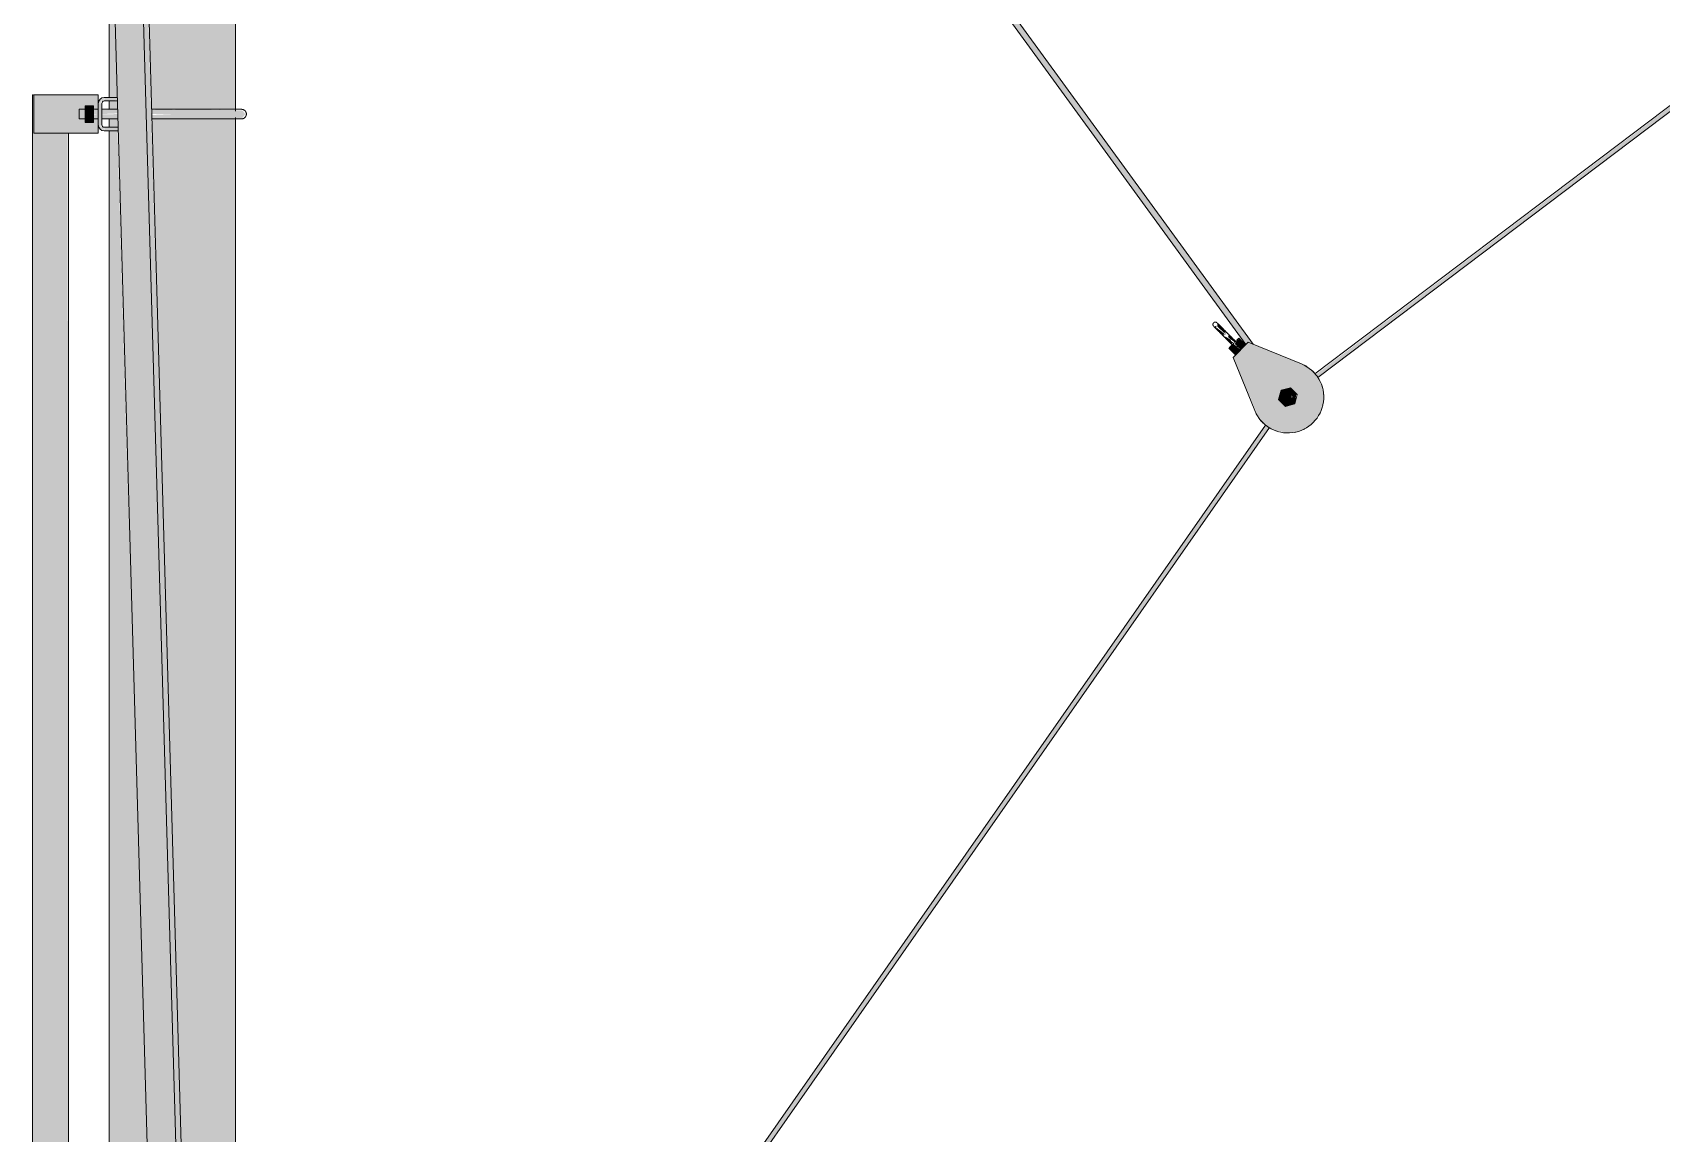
# Model space of a CAD drawing. Header units: inches. Extents: x -26493 to -10162, y -132 to 713.
# Drawn here: x -17242.1 to -17156.8, y 171.6 to 229.3 of the extents above; entities that cross this region are included whole.
import ezdxf

# ---------------------------------------------------------------- set-up
doc = ezdxf.new("R2010")
doc.units = ezdxf.units.IN
doc.header["$MEASUREMENT"] = 0
doc.layers.add('Q-SPCQ', color=91, linetype='Continuous', lineweight=9)

# ---------------------------------------------------------------- blocks, each defined once
blk = doc.blocks.new('Basketball_Backstop-Performance_Sports_Systems-3103-Ceiling_Hung - 27_-0_ to 27_-11 7_8_-706978-Section 1')
at = {"layer": 'Q-SPCQ'}
h = blk.add_hatch(color=256, dxfattribs=at)
h.paths.add_polyline_path([(-22196.337, 116), (-22193.678, 116), (-22193.697, 119.759), (-22196.99, 119.75), (-22196.99, 116), (-22196.547, 116)], flags=0)
h.paths.add_polyline_path([(-22196.148, 120.222), (-22195.314, 120.245), (-22193.678, 120.25), (-22193.678, 128.75), (-22196.99, 128.75), (-22196.982, 128.312), (-22195.87, 128.312), (-22195.87, 128.125), (-22196.99, 128.125), (-22196.987, 120.241), (-22196.169, 120.223)], flags=0)
h.paths.add_polyline_path([(-22196.337, 129.25), (-22193.678, 129.25), (-22193.678, 135.446), (-22196.99, 135.438), (-22196.981, 129.875), (-22195.87, 129.875), (-22195.87, 129.687), (-22196.99, 129.687), (-22196.981, 129.25), (-22196.504, 129.25)], flags=0)
h.paths.add_polyline_path([(-22196.148, 135.91), (-22195.238, 135.932), (-22193.678, 135.937), (-22193.678, 152.543), (-22194.463, 152.543), (-22194.773, 161.759), (-22196.548, 161.75), (-22196.99, 161.75), (-22196.977, 135.928), (-22196.169, 135.911)], flags=0)
h.paths.add_polyline_path([(-22196.148, 162.222), (-22195.111, 162.244), (-22194.741, 162.248), (-22196.547, 224.125), (-22196.99, 224.125), (-22196.959, 162.241), (-22196.169, 162.223)], flags=0)
h.paths.add_polyline_path([(-22193.678, 187.186), (-22193.678, 224.75), (-22194.751, 224.75), (-22193.727, 188.898)], flags=0)
h.paths.add_polyline_path([(-22196.513, 224.312), (-22196.547, 224.75), (-22196.99, 224.75), (-22196.99, 224.312), (-22196.547, 224.312)], flags=0)
h.paths.add_polyline_path([(-22194.244, 225.25), (-22193.678, 225.25), (-22193.678, 281.375), (-22195.812, 281.375), (-22195.812, 280.937), (-22196.242, 280.937), (-22196.299, 279.687), (-22196.32, 279.687), (-22194.765, 225.25), (-22194.535, 225.25)], flags=0)
h.paths.add_polyline_path([(-22196.99, 225.25), (-22196.54, 225.25), (-22196.552, 225.687), (-22196.99, 225.687)], flags=0)
h.paths.add_polyline_path([(-22196.877, 225.875), (-22196.558, 225.875), (-22196.99, 241.022), (-22196.99, 225.875), (-22196.915, 225.875)], flags=0)
h = blk.add_hatch(color=256, dxfattribs=at)
h.paths.add_polyline_path([(-22193.678, 116), (-22190.365, 116), (-22190.365, 119.125), (-22191.486, 119.125), (-22191.486, 119.312), (-22190.365, 119.312), (-22190.365, 119.75), (-22193.678, 119.75), (-22193.678, 118.566)], flags=0)
h.paths.add_polyline_path([(-22192.8, 120.25), (-22190.365, 120.25), (-22190.365, 120.687), (-22191.486, 120.687), (-22191.486, 120.875), (-22190.365, 120.911), (-22190.365, 128.759), (-22192.82, 128.768), (-22193.678, 128.75), (-22193.656, 120.25), (-22192.82, 120.25)], flags=0)
h.paths.add_polyline_path([(-22191.207, 129.222), (-22190.365, 129.241), (-22190.365, 134.812), (-22191.486, 134.812), (-22191.486, 135), (-22190.365, 135), (-22190.365, 135.437), (-22193.678, 135.437), (-22193.678, 129.241), (-22191.293, 129.228)], flags=0)
h.paths.add_polyline_path([(-22191.053, 135.937), (-22190.365, 135.937), (-22190.365, 136.375), (-22191.486, 136.375), (-22191.486, 136.562), (-22190.365, 136.562), (-22190.365, 161.125), (-22191.486, 161.125), (-22191.486, 161.312), (-22190.365, 161.312), (-22190.365, 161.75), (-22192.951, 161.75), (-22192.944, 160.765), (-22192.969, 152.543), (-22193.678, 152.543), (-22193.678, 135.937), (-22191.182, 135.937)], flags=0)
h.paths.add_polyline_path([(-22192.597, 162.25), (-22190.365, 162.25), (-22190.365, 162.687), (-22191.486, 162.687), (-22191.486, 162.875), (-22190.365, 162.875), (-22190.404, 224.758), (-22192.82, 224.768), (-22193.678, 224.75), (-22193.678, 187.186), (-22192.944, 162.25), (-22192.82, 162.25)], flags=0)
h.paths.add_polyline_path([(-22191.207, 225.222), (-22190.365, 225.241), (-22190.365, 281.375), (-22193.678, 281.375), (-22193.678, 225.241), (-22191.336, 225.231)], flags=0)
for points in [[(-22194.463, 152.543), (-22192.969, 152.543), (-22196.601, 279.687), (-22197.115, 279.687), (-22197.115, 280.918), (-22198.13, 280.918), (-22194.698, 160.765)], [(-22192.969, 152.543), (-22192.944, 152.633), (-22193.002, 161.935), (-22193.057, 165.454), (-22196.368, 279.687), (-22196.601, 279.687), (-22193.204, 160.765)], [(-22137.499, 212.937), (-22137.324, 213.033), (-22137.123, 212.951), (-22183.996, 277.312), (-22184.19, 277.126), (-22137.522, 212.968)], [(-22200.928, 224), (-22197.553, 224), (-22197.553, 224.75), (-22197.803, 224.75), (-22197.803, 224.562), (-22198.24, 224.562), (-22198.24, 224.75), (-22198.553, 224.783), (-22198.553, 225.25), (-22198.24, 225.25), (-22198.24, 225.437), (-22197.803, 225.437), (-22197.803, 225.25), (-22197.553, 225.25), (-22197.553, 226), (-22200.928, 226), (-22200.928, 224.75)], [(-22198.24, 225), (-22197.803, 225), (-22197.803, 225.437), (-22198.24, 225.437)], [(-22190.754, 225), (-22189.862, 225), (-22190.015, 225.2), (-22192.977, 225.242), (-22193.678, 225.217), (-22193.678, 225), (-22191.187, 225)], [(-22198.13, 224.562), (-22197.803, 224.562), (-22197.803, 225), (-22198.24, 225), (-22198.24, 224.562)], [(-22190.046, 224.75), (-22190.015, 224.798), (-22189.862, 225), (-22193.678, 225), (-22193.678, 224.759), (-22190.289, 224.759), (-22190.092, 224.752)], [(-22138.55, 213.476), (-22138.618, 213.58), (-22138.488, 213.539), (-22138.996, 214.017), (-22138.993, 213.926), (-22138.993, 213.873), (-22138.937, 213.817), (-22138.573, 213.489)], [(-22138.254, 212.974), (-22138.238, 212.99), (-22138.153, 213.034), (-22138.259, 213.097), (-22138.309, 213.189), (-22138.529, 213.327), (-22138.659, 213.368), (-22138.26, 212.982)], [(-22138.097, 212.977), (-22138.029, 213.056), (-22138.335, 213.369), (-22138.446, 213.409), (-22138.43, 213.358), (-22138.408, 213.288), (-22138.134, 213.09), (-22138.102, 213.056)], [(-22137.778, 212.658), (-22137.548, 212.941), (-22137.902, 213.241), (-22138.029, 213.056), (-22138.012, 213.029), (-22138.097, 212.977), (-22138.01, 212.89)], [(-22138.034, 212.402), (-22137.778, 212.658), (-22138.161, 212.982), (-22138.361, 212.729), (-22138.102, 212.47)], [(-22135.178, 209.967), (-22135.086, 210.058), (-22135.126, 210.36), (-22135.368, 210.425), (-22135.48, 210.36), (-22135.553, 210.183), (-22135.458, 209.997), (-22135.428, 209.967)]]:
    blk.add_hatch(color=256, dxfattribs=at).paths.add_polyline_path(points, flags=0)
h = blk.add_hatch(color=256, dxfattribs=at)
h.paths.add_polyline_path([(-22135.102, 210.178), (-22135.065, 210.256), (-22135.106, 210.206), (-22135.103, 210.183)], flags=0)
h.paths.add_polyline_path([(-22133.744, 211.205), (-22043.124, 279.766), (-22043.239, 279.914), (-22133.847, 211.361), (-22133.746, 211.208)], flags=0)
h = blk.add_hatch(color=256, dxfattribs=at)
h.paths.add_polyline_path([(-22200.973, 128), (-22200.928, 128), (-22200.928, 130), (-22200.053, 130), (-22200.06, 130.75), (-22200.99, 130.75), (-22200.99, 128)], flags=0)
h.paths.add_polyline_path([(-22200.053, 137.75), (-22200.053, 224), (-22200.928, 224), (-22200.958, 226), (-22200.99, 226), (-22200.949, 137.75), (-22200.077, 137.75)], flags=0)
h = blk.add_hatch(color=256, dxfattribs=at)
h.paths.add_polyline_path([(-22197.24, 224.125), (-22197.273, 224.317), (-22197.321, 224.136)], flags=0)
h.paths.add_polyline_path([(-22196.508, 224.125), (-22196.513, 224.312), (-22197.24, 224.312), (-22197.24, 224.125)], flags=0)
h.paths.add_polyline_path([(-22197.542, 224.357), (-22197.361, 224.405), (-22197.553, 224.437)], flags=0)
h.paths.add_polyline_path([(-22197.511, 224.281), (-22197.349, 224.375), (-22197.542, 224.357)], flags=0)
h.paths.add_polyline_path([(-22197.461, 224.217), (-22197.329, 224.349), (-22197.511, 224.281)], flags=0)
h.paths.add_polyline_path([(-22197.321, 224.136), (-22197.303, 224.329), (-22197.461, 224.217), (-22197.397, 224.167)], flags=0)
h.paths.add_polyline_path([(-22197.553, 225.562), (-22197.361, 225.595), (-22197.542, 225.643)], flags=0)
h.paths.add_polyline_path([(-22197.553, 224.437), (-22197.365, 224.437), (-22197.365, 225.562), (-22197.553, 225.562)], flags=0)
h.paths.add_polyline_path([(-22197.349, 225.625), (-22197.511, 225.719), (-22197.542, 225.643)], flags=0)
h.paths.add_polyline_path([(-22197.329, 225.651), (-22197.461, 225.783), (-22197.511, 225.719)], flags=0)
h.paths.add_polyline_path([(-22197.321, 225.864), (-22197.273, 225.683), (-22197.24, 225.875)], flags=0)
h.paths.add_polyline_path([(-22197.303, 225.671), (-22197.321, 225.864), (-22197.461, 225.783)], flags=0)
h.paths.add_polyline_path([(-22197.24, 225.687), (-22196.554, 225.738), (-22196.558, 225.875), (-22197.24, 225.875)], flags=0)
h = blk.add_hatch(color=256, dxfattribs=at)
h.paths.add_polyline_path([(-22197.365, 225), (-22196.534, 225.038), (-22196.54, 225.25), (-22197.365, 225.207), (-22197.365, 225.049)], flags=0)
h.paths.add_polyline_path([(-22198.553, 225), (-22198.24, 225), (-22198.24, 225.25), (-22198.553, 225.217), (-22198.553, 225.065)], flags=0)
h.paths.add_polyline_path([(-22197.553, 225), (-22197.553, 225.25), (-22197.803, 225.21), (-22197.803, 225)], flags=0)
h.paths.add_polyline_path([(-22194.758, 225), (-22193.678, 225), (-22193.678, 225.25), (-22194.764, 225.217), (-22194.758, 225.014)], flags=0)
h = blk.add_hatch(color=256, dxfattribs=at)
h.paths.add_polyline_path([(-22193.678, 224.75), (-22193.678, 225), (-22194.756, 224.95), (-22194.751, 224.75)], flags=0)
h.paths.add_polyline_path([(-22198.24, 224.75), (-22198.24, 225), (-22198.553, 225), (-22198.553, 224.75)], flags=0)
h.paths.add_polyline_path([(-22196.526, 224.75), (-22196.533, 225), (-22197.365, 224.984), (-22197.365, 224.75)], flags=0)
h.paths.add_polyline_path([(-22197.553, 224.75), (-22197.553, 225), (-22197.803, 224.99), (-22197.803, 224.75)], flags=0)
h = blk.add_hatch(color=256, dxfattribs=at)
h.paths.add_polyline_path([(-22200.053, 130), (-22199.115, 130), (-22199.147, 130.75), (-22200.053, 130.75)], flags=0)
h.paths.add_polyline_path([(-22200.029, 137.75), (-22199.115, 137.75), (-22199.149, 224), (-22200.053, 224), (-22200.053, 137.75)], flags=0)
h = blk.add_hatch(color=256, dxfattribs=at)
h.paths.add_polyline_path([(-22139.038, 213.744), (-22139.049, 213.929), (-22139.134, 213.873)], flags=0)
h.paths.add_polyline_path([(-22138.659, 213.368), (-22138.659, 213.471), (-22138.573, 213.453), (-22138.917, 213.731), (-22138.937, 213.726), (-22139.013, 213.817), (-22139.038, 213.744), (-22138.773, 213.496)], flags=0)
h = blk.add_hatch(color=256, dxfattribs=at)
h.paths.add_polyline_path([(-22135.215, 208.31), (-22134.761, 208.388), (-22134.34, 208.574), (-22133.977, 208.857), (-22133.694, 209.22), (-22133.508, 209.641), (-22133.43, 210.095), (-22133.465, 210.554), (-22133.61, 210.99), (-22133.858, 211.378), (-22134.193, 211.694), (-22134.606, 211.924), (-22137.38, 213.056), (-22138.175, 212.26), (-22136.814, 209.073), (-22136.498, 208.738), (-22136.11, 208.491), (-22135.434, 208.327), (-22135.238, 208.312)], flags=0)
h.paths.add_polyline_path([(-22135.434, 209.695), (-22135.782, 210.087), (-22135.62, 210.551), (-22135.126, 210.625), (-22134.82, 210.296), (-22135.009, 209.809), (-22135.428, 209.697)], flags=0)
h = blk.add_hatch(color=256, dxfattribs=at)
h.paths.add_polyline_path([(-22135.434, 209.695), (-22134.946, 209.826), (-22134.861, 210.36), (-22135.212, 210.66), (-22135.66, 210.54), (-22135.791, 210.052), (-22135.519, 209.781)], flags=0)
h.paths.add_polyline_path([(-22135.303, 209.933), (-22135.48, 210.006), (-22135.553, 210.183), (-22135.48, 210.36), (-22135.303, 210.433), (-22135.126, 210.36), (-22135.053, 210.183), (-22135.126, 210.006), (-22135.238, 209.942)], flags=0)
h = blk.add_hatch(color=256, dxfattribs=at)
h.paths.add_polyline_path([(-22185.74, 137.708), (-22182.303, 142.696), (-22182.303, 143.069), (-22185.74, 138.079), (-22185.74, 137.715)], flags=0)
h.paths.add_polyline_path([(-22180.053, 145.856), (-22136.298, 208.604), (-22136.498, 208.689), (-22180.053, 146.222), (-22180.053, 145.862)], flags=0)
h.paths.add_polyline_path([(-22135.323, 209.936), (-22135.368, 209.967), (-22135.326, 209.936)], flags=0)
h.paths.add_polyline_path([(-22135.471, 209.999), (-22135.507, 210.045), (-22135.471, 210)], flags=0)
for p, q in [((-22190.365, 225.161), (-22190.365, 281.375)), ((-22198.13, 280.918), (-22194.463, 152.543)), ((-22196.601, 279.687), (-22192.969, 152.543)), ((-22196.32, 279.687), (-22192.965, 162.241)), ((-22043.239, 279.914), (-22133.889, 211.408)), ((-22133.746, 211.203), (-22043.086, 279.717)), ((-22184.206, 277.148), (-22137.499, 212.937)), ((-22137.123, 212.951), (-22183.959, 277.34)), ((-22196.99, 241.022), (-22196.99, 225.875)), ((-22200.99, 226), (-22200.99, 128)), ((-22200.99, 226), (-22200.958, 226)), ((-22200.928, 224), (-22200.928, 226)), ((-22197.553, 226), (-22200.928, 226)), ((-22197.553, 226), (-22197.553, 225.562)), ((-22196.558, 225.875), (-22197.24, 225.875)), ((-22197.553, 225.25), (-22198.553, 225.25)), ((-22198.553, 225), (-22198.553, 225.25)), ((-22198.24, 225), (-22198.24, 225.437)), ((-22198.24, 225.437), (-22197.803, 225.437)), ((-22197.803, 225.437), (-22197.803, 225)), ((-22197.553, 225.562), (-22197.553, 224.437)), ((-22197.365, 224.437), (-22197.365, 225.562)), ((-22196.54, 225.25), (-22197.365, 225.25)), ((-22197.24, 225.687), (-22196.552, 225.687)), ((-22196.99, 225.687), (-22196.99, 225.233)), ((-22193.678, 225.25), (-22194.765, 225.25)), ((-22198.553, 224.75), (-22198.553, 225)), ((-22198.553, 224.75), (-22197.553, 224.75)), ((-22198.24, 224.562), (-22198.24, 225)), ((-22197.803, 225), (-22198.24, 225)), ((-22198.24, 224.562), (-22197.803, 224.562)), ((-22197.803, 225), (-22197.803, 224.562)), ((-22197.553, 224.437), (-22197.553, 224)), ((-22197.365, 224.75), (-22196.526, 224.75)), ((-22197.24, 224.312), (-22196.513, 224.312)), ((-22196.99, 224.759), (-22196.99, 224.312)), ((-22194.751, 224.75), (-22193.678, 224.75)), ((-22190.365, 162.875), (-22190.365, 224.828)), ((-22197.553, 224), (-22200.928, 224)), ((-22199.115, 130), (-22199.115, 224)), ((-22196.508, 224.125), (-22197.24, 224.125)), ((-22196.99, 224.125), (-22196.99, 162.161)), ((-22137.999, 213.144), (-22137.875, 213.268)), ((-22137.513, 212.923), (-22137.866, 213.277)), ((-22138.396, 212.746), (-22138.043, 212.393)), ((-22138.387, 212.755), (-22138.131, 213.011)), ((-22137.38, 213.056), (-22138.175, 212.26)), ((-22138.175, 212.26), (-22137.039, 209.475)), ((-22134.594, 211.919), (-22137.38, 213.056)), ((-22135.66, 210.54), (-22135.791, 210.052)), ((-22135.172, 210.671), (-22135.66, 210.54)), ((-22134.815, 210.314), (-22135.172, 210.671)), ((-22135.791, 210.052), (-22135.434, 209.695)), ((-22135.434, 209.695), (-22134.946, 209.826)), ((-22134.946, 209.826), (-22134.815, 210.314)), ((-22136.474, 208.723), (-22180.053, 146.292)), ((-22180.053, 145.856), (-22136.263, 208.589))]:
    blk.add_line(p, q, dxfattribs=at)
at = {"layer": 'Q-SPCQ', "flags": 128}
for points in [[(-22190.053, 225.25), (-22190.056, 225.25), (-22190.064, 225.25), (-22190.079, 225.25), (-22190.099, 225.25), (-22190.125, 225.25), (-22190.157, 225.25), (-22190.194, 225.25), (-22190.237, 225.25), (-22190.285, 225.25), (-22190.339, 225.25), (-22190.398, 225.25), (-22190.462, 225.25), (-22190.532, 225.25), (-22190.607, 225.25), (-22190.686, 225.25), (-22190.77, 225.25), (-22190.859, 225.25), (-22190.953, 225.25), (-22191.05, 225.25), (-22191.152, 225.25), (-22191.258, 225.25), (-22191.368, 225.25), (-22191.482, 225.25), (-22191.599, 225.25), (-22191.719, 225.25), (-22191.843, 225.25), (-22191.969, 225.25), (-22192.098, 225.25), (-22192.23, 225.25), (-22192.364, 225.25), (-22192.5, 225.25), (-22192.638, 225.25), (-22192.778, 225.25), (-22192.919, 225.25), (-22193.062, 225.25), (-22193.205, 225.25), (-22193.349, 225.25), (-22193.494, 225.25), (-22193.639, 225.25), (-22193.678, 225.25)], [(-22190.354, 225.25), (-22190.299, 225.25), (-22190.249, 225.25), (-22190.205, 225.25), (-22190.166, 225.25), (-22190.133, 225.25), (-22190.106, 225.25), (-22190.084, 225.25), (-22190.068, 225.25), (-22190.057, 225.25), (-22190.053, 225.25), (-22190.053, 225.25)], [(-22190.053, 225.25), (-22190.043, 225.25), (-22190.033, 225.249), (-22190.023, 225.248), (-22190.013, 225.247), (-22190.003, 225.245), (-22189.993, 225.243), (-22189.984, 225.24), (-22189.974, 225.237), (-22189.965, 225.234), (-22189.955, 225.23), (-22189.946, 225.226), (-22189.937, 225.222), (-22189.929, 225.217), (-22189.92, 225.212), (-22189.912, 225.206), (-22189.904, 225.201), (-22189.896, 225.194), (-22189.888, 225.188), (-22189.881, 225.181), (-22189.873, 225.174), (-22189.867, 225.167), (-22189.86, 225.159), (-22189.854, 225.151), (-22189.848, 225.143), (-22189.842, 225.135), (-22189.837, 225.127), (-22189.832, 225.118), (-22189.828, 225.109), (-22189.824, 225.1), (-22189.82, 225.091), (-22189.816, 225.081), (-22189.813, 225.072), (-22189.811, 225.062), (-22189.808, 225.052), (-22189.806, 225.042), (-22189.805, 225.033), (-22189.804, 225.023), (-22189.803, 225.013), (-22189.803, 225.003), (-22189.803, 225)], [(-22193.678, 224.75), (-22193.533, 224.75), (-22193.388, 224.75), (-22193.244, 224.75), (-22193.1, 224.75), (-22192.958, 224.75), (-22192.816, 224.75), (-22192.676, 224.75), (-22192.538, 224.75), (-22192.401, 224.75), (-22192.266, 224.75), (-22192.134, 224.75), (-22192.004, 224.75), (-22191.877, 224.75), (-22191.752, 224.75), (-22191.631, 224.75), (-22191.513, 224.75), (-22191.398, 224.75), (-22191.288, 224.75), (-22191.18, 224.75), (-22191.077, 224.75), (-22190.978, 224.75), (-22190.884, 224.75), (-22190.794, 224.75), (-22190.708, 224.75), (-22190.627, 224.75), (-22190.552, 224.75), (-22190.481, 224.75), (-22190.415, 224.75), (-22190.354, 224.75), (-22190.299, 224.75), (-22190.249, 224.75), (-22190.205, 224.75), (-22190.166, 224.75), (-22190.133, 224.75), (-22190.106, 224.75), (-22190.084, 224.75), (-22190.068, 224.75), (-22190.057, 224.75), (-22190.053, 224.75), (-22190.053, 224.75)], [(-22190.053, 224.75), (-22190.056, 224.75), (-22190.064, 224.75), (-22190.079, 224.75), (-22190.099, 224.75), (-22190.125, 224.75), (-22190.157, 224.75), (-22190.194, 224.75), (-22190.237, 224.75), (-22190.285, 224.75), (-22190.339, 224.75)], [(-22189.803, 225), (-22189.803, 224.99), (-22189.804, 224.98), (-22189.805, 224.97), (-22189.806, 224.96), (-22189.808, 224.95), (-22189.81, 224.941), (-22189.813, 224.931), (-22189.816, 224.921), (-22189.819, 224.912), (-22189.823, 224.903), (-22189.827, 224.894), (-22189.831, 224.885), (-22189.836, 224.876), (-22189.841, 224.867), (-22189.846, 224.859), (-22189.852, 224.851), (-22189.858, 224.843), (-22189.865, 224.835), (-22189.872, 224.828), (-22189.879, 224.821), (-22189.886, 224.814), (-22189.894, 224.807), (-22189.901, 224.801), (-22189.909, 224.795), (-22189.918, 224.79), (-22189.926, 224.784), (-22189.935, 224.78), (-22189.944, 224.775), (-22189.953, 224.771), (-22189.962, 224.767), (-22189.972, 224.764), (-22189.981, 224.76), (-22189.991, 224.758), (-22190.001, 224.756), (-22190.01, 224.754), (-22190.02, 224.752), (-22190.03, 224.751), (-22190.04, 224.75), (-22190.05, 224.75), (-22190.053, 224.75)], [(-22139.192, 213.895), (-22139.195, 213.899), (-22139.199, 213.903), (-22139.202, 213.907), (-22139.205, 213.911), (-22139.208, 213.915), (-22139.21, 213.919), (-22139.213, 213.923), (-22139.215, 213.928), (-22139.217, 213.932), (-22139.219, 213.937), (-22139.221, 213.941), (-22139.223, 213.946), (-22139.224, 213.951), (-22139.225, 213.956), (-22139.226, 213.961), (-22139.227, 213.966), (-22139.228, 213.971), (-22139.228, 213.976), (-22139.228, 213.981), (-22139.228, 213.986), (-22139.228, 213.991), (-22139.228, 213.996), (-22139.227, 214.001), (-22139.227, 214.005), (-22139.226, 214.01), (-22139.224, 214.015), (-22139.223, 214.02), (-22139.222, 214.025), (-22139.22, 214.029), (-22139.218, 214.034), (-22139.216, 214.039), (-22139.214, 214.043), (-22139.211, 214.047), (-22139.208, 214.052), (-22139.206, 214.056), (-22139.203, 214.06), (-22139.2, 214.064), (-22139.196, 214.068), (-22139.193, 214.071), (-22139.192, 214.072)], [(-22139.192, 214.072), (-22139.188, 214.076), (-22139.185, 214.079), (-22139.181, 214.082), (-22139.177, 214.085), (-22139.173, 214.088), (-22139.168, 214.091), (-22139.164, 214.093), (-22139.16, 214.095), (-22139.155, 214.098), (-22139.151, 214.1), (-22139.146, 214.101), (-22139.141, 214.103), (-22139.136, 214.104), (-22139.131, 214.106), (-22139.127, 214.107), (-22139.122, 214.107), (-22139.117, 214.108), (-22139.112, 214.108), (-22139.107, 214.109), (-22139.102, 214.109), (-22139.097, 214.109), (-22139.092, 214.108), (-22139.087, 214.108), (-22139.082, 214.107), (-22139.077, 214.106), (-22139.072, 214.105), (-22139.067, 214.103), (-22139.062, 214.102), (-22139.058, 214.1), (-22139.053, 214.098), (-22139.049, 214.096), (-22139.044, 214.094), (-22139.04, 214.091), (-22139.036, 214.089), (-22139.031, 214.086), (-22139.027, 214.083), (-22139.023, 214.08), (-22139.02, 214.077), (-22139.016, 214.073), (-22139.015, 214.072)], [(-22138.485, 213.542), (-22138.506, 213.563), (-22138.527, 213.584), (-22138.548, 213.605), (-22138.569, 213.626), (-22138.59, 213.647), (-22138.611, 213.668), (-22138.631, 213.688), (-22138.652, 213.709), (-22138.672, 213.729), (-22138.691, 213.748), (-22138.711, 213.768), (-22138.73, 213.787), (-22138.748, 213.805), (-22138.766, 213.824), (-22138.784, 213.841), (-22138.802, 213.859), (-22138.818, 213.875), (-22138.834, 213.892), (-22138.85, 213.907), (-22138.865, 213.922), (-22138.88, 213.937), (-22138.894, 213.951), (-22138.907, 213.964), (-22138.919, 213.976), (-22138.931, 213.988), (-22138.942, 213.999), (-22138.953, 214.01), (-22138.962, 214.019), (-22138.971, 214.028), (-22138.979, 214.036), (-22138.986, 214.043), (-22138.993, 214.05), (-22138.999, 214.056), (-22139.003, 214.06), (-22139.007, 214.064), (-22139.011, 214.068), (-22139.013, 214.07), (-22139.014, 214.071), (-22139.015, 214.072)], [(-22139.015, 214.072), (-22139.015, 214.072), (-22139.013, 214.07), (-22139.011, 214.068), (-22139.008, 214.065), (-22139.005, 214.062), (-22139, 214.057), (-22138.994, 214.051), (-22138.988, 214.045), (-22138.981, 214.038), (-22138.973, 214.03), (-22138.965, 214.022), (-22138.955, 214.012), (-22138.945, 214.002), (-22138.934, 213.991), (-22138.922, 213.98), (-22138.91, 213.967), (-22138.897, 213.954), (-22138.883, 213.941), (-22138.869, 213.926), (-22138.854, 213.911), (-22138.839, 213.896), (-22138.823, 213.88), (-22138.806, 213.863), (-22138.789, 213.846), (-22138.771, 213.828), (-22138.753, 213.81), (-22138.735, 213.792), (-22138.716, 213.773), (-22138.697, 213.754), (-22138.677, 213.734), (-22138.657, 213.714), (-22138.637, 213.694), (-22138.616, 213.673), (-22138.596, 213.653), (-22138.575, 213.632), (-22138.554, 213.611), (-22138.533, 213.59), (-22138.512, 213.569), (-22138.491, 213.548), (-22138.485, 213.542)], [(-22138.662, 213.365), (-22138.683, 213.386), (-22138.704, 213.407), (-22138.725, 213.429), (-22138.746, 213.45), (-22138.767, 213.47), (-22138.788, 213.491), (-22138.808, 213.512), (-22138.828, 213.532), (-22138.848, 213.552), (-22138.868, 213.572), (-22138.887, 213.591), (-22138.906, 213.61), (-22138.925, 213.629), (-22138.943, 213.647), (-22138.961, 213.664), (-22138.978, 213.682), (-22138.995, 213.699), (-22139.011, 213.715), (-22139.027, 213.73), (-22139.042, 213.745), (-22139.056, 213.76), (-22139.07, 213.774), (-22139.083, 213.787), (-22139.096, 213.799), (-22139.108, 213.811), (-22139.119, 213.822), (-22139.129, 213.833), (-22139.139, 213.842), (-22139.148, 213.851), (-22139.156, 213.859), (-22139.163, 213.867), (-22139.17, 213.873), (-22139.175, 213.879), (-22139.18, 213.884), (-22139.184, 213.888), (-22139.187, 213.891), (-22139.19, 213.893), (-22139.191, 213.895), (-22139.192, 213.895)], [(-22139.192, 213.895), (-22139.191, 213.895), (-22139.19, 213.894), (-22139.188, 213.892), (-22139.185, 213.889), (-22139.181, 213.885), (-22139.177, 213.88), (-22139.171, 213.875), (-22139.165, 213.868), (-22139.158, 213.861), (-22139.15, 213.854), (-22139.141, 213.845), (-22139.132, 213.835), (-22139.122, 213.825), (-22139.111, 213.814), (-22139.099, 213.803), (-22139.087, 213.79), (-22139.074, 213.777), (-22139.06, 213.764), (-22139.046, 213.749), (-22139.031, 213.735), (-22139.016, 213.719), (-22138.999, 213.703), (-22138.983, 213.686), (-22138.966, 213.669), (-22138.948, 213.652), (-22138.93, 213.634), (-22138.912, 213.615), (-22138.893, 213.596), (-22138.873, 213.577), (-22138.854, 213.557), (-22138.834, 213.537), (-22138.814, 213.517), (-22138.793, 213.497), (-22138.773, 213.476), (-22138.752, 213.455), (-22138.731, 213.434), (-22138.71, 213.413), (-22138.688, 213.392), (-22138.667, 213.371), (-22138.662, 213.365)], [(-22138.662, 213.365), (-22138.64, 213.344), (-22138.619, 213.323), (-22138.598, 213.302), (-22138.577, 213.281), (-22138.556, 213.26), (-22138.536, 213.239), (-22138.515, 213.218), (-22138.495, 213.198), (-22138.475, 213.178), (-22138.455, 213.159), (-22138.436, 213.139), (-22138.417, 213.12), (-22138.398, 213.102), (-22138.38, 213.083), (-22138.362, 213.066), (-22138.345, 213.048), (-22138.328, 213.032), (-22138.312, 213.015), (-22138.296, 213), (-22138.281, 212.985), (-22138.267, 212.97), (-22138.253, 212.956), (-22138.24, 212.943), (-22138.227, 212.931), (-22138.215, 212.919), (-22138.204, 212.908), (-22138.194, 212.897), (-22138.184, 212.888), (-22138.175, 212.879), (-22138.167, 212.871), (-22138.16, 212.863), (-22138.154, 212.857), (-22138.148, 212.851), (-22138.143, 212.846), (-22138.139, 212.842), (-22138.136, 212.839), (-22138.133, 212.837), (-22138.132, 212.835), (-22138.131, 212.835)], [(-22138.238, 212.941), (-22138.249, 212.953), (-22138.263, 212.966), (-22138.277, 212.981), (-22138.292, 212.996), (-22138.308, 213.011), (-22138.324, 213.027), (-22138.34, 213.044), (-22138.357, 213.061), (-22138.375, 213.079), (-22138.393, 213.097), (-22138.412, 213.115), (-22138.431, 213.134), (-22138.45, 213.153), (-22138.469, 213.173), (-22138.489, 213.193), (-22138.51, 213.213), (-22138.53, 213.233), (-22138.551, 213.254), (-22138.571, 213.275), (-22138.592, 213.296), (-22138.613, 213.317), (-22138.635, 213.338), (-22138.656, 213.359), (-22138.662, 213.365)], [(-22138.485, 213.542), (-22138.464, 213.521), (-22138.442, 213.499), (-22138.421, 213.478), (-22138.4, 213.457), (-22138.379, 213.436), (-22138.359, 213.416), (-22138.338, 213.395), (-22138.318, 213.375), (-22138.298, 213.355), (-22138.278, 213.335), (-22138.259, 213.316), (-22138.24, 213.297), (-22138.221, 213.278), (-22138.203, 213.26), (-22138.185, 213.242), (-22138.168, 213.225), (-22138.151, 213.208), (-22138.135, 213.192), (-22138.119, 213.176), (-22138.104, 213.161), (-22138.09, 213.147), (-22138.076, 213.133), (-22138.063, 213.12)], [(-22137.954, 213.011), (-22137.955, 213.012), (-22137.956, 213.013), (-22137.958, 213.015), (-22137.961, 213.018), (-22137.965, 213.022), (-22137.97, 213.027), (-22137.975, 213.032), (-22137.981, 213.038), (-22137.988, 213.045), (-22137.996, 213.053), (-22138.005, 213.062), (-22138.014, 213.071), (-22138.025, 213.082), (-22138.035, 213.092), (-22138.047, 213.104), (-22138.059, 213.116), (-22138.072, 213.129), (-22138.086, 213.143), (-22138.1, 213.157), (-22138.115, 213.172), (-22138.131, 213.188), (-22138.147, 213.204), (-22138.164, 213.221), (-22138.181, 213.238), (-22138.198, 213.255), (-22138.216, 213.273), (-22138.235, 213.292), (-22138.254, 213.311), (-22138.273, 213.33), (-22138.293, 213.35), (-22138.313, 213.37), (-22138.333, 213.39), (-22138.353, 213.41), (-22138.374, 213.431), (-22138.395, 213.452), (-22138.416, 213.473), (-22138.437, 213.494), (-22138.458, 213.515), (-22138.479, 213.536), (-22138.485, 213.542)], [(-22138.027, 213.084), (-22138.017, 213.074), (-22138.007, 213.064), (-22137.999, 213.056), (-22137.991, 213.048), (-22137.983, 213.04), (-22137.977, 213.034), (-22137.971, 213.028), (-22137.966, 213.023), (-22137.962, 213.019), (-22137.959, 213.016), (-22137.957, 213.014), (-22137.955, 213.012), (-22137.954, 213.012)], [(-22138.131, 212.835), (-22138.132, 212.835), (-22138.133, 212.836), (-22138.135, 212.839), (-22138.138, 212.841), (-22138.142, 212.845), (-22138.146, 212.85), (-22138.152, 212.855), (-22138.158, 212.862), (-22138.165, 212.869), (-22138.173, 212.877), (-22138.182, 212.885), (-22138.191, 212.895), (-22138.201, 212.905)], [(-22137.954, 212.835), (-22137.958, 212.831), (-22137.962, 212.828), (-22137.966, 212.825), (-22137.97, 212.822), (-22137.974, 212.819), (-22137.978, 212.816), (-22137.982, 212.814), (-22137.987, 212.811), (-22137.991, 212.809), (-22137.996, 212.807), (-22138.001, 212.805), (-22138.005, 212.804), (-22138.01, 212.802), (-22138.015, 212.801), (-22138.02, 212.8), (-22138.025, 212.799), (-22138.03, 212.799), (-22138.035, 212.798), (-22138.04, 212.798), (-22138.045, 212.798), (-22138.05, 212.798), (-22138.055, 212.799), (-22138.06, 212.799), (-22138.065, 212.8), (-22138.069, 212.801), (-22138.074, 212.802), (-22138.079, 212.803), (-22138.084, 212.805), (-22138.089, 212.807), (-22138.093, 212.809), (-22138.098, 212.811), (-22138.102, 212.813), (-22138.107, 212.816), (-22138.111, 212.818), (-22138.115, 212.821), (-22138.119, 212.824), (-22138.123, 212.827), (-22138.127, 212.83), (-22138.13, 212.834), (-22138.131, 212.835)], [(-22137.954, 213.011), (-22137.951, 213.008), (-22137.948, 213.004), (-22137.945, 213), (-22137.942, 212.996), (-22137.939, 212.992), (-22137.936, 212.988), (-22137.933, 212.984), (-22137.931, 212.979), (-22137.929, 212.975), (-22137.927, 212.97), (-22137.925, 212.965), (-22137.924, 212.961), (-22137.922, 212.956), (-22137.921, 212.951), (-22137.92, 212.946), (-22137.919, 212.941), (-22137.919, 212.936), (-22137.918, 212.931), (-22137.918, 212.926), (-22137.918, 212.921), (-22137.918, 212.916), (-22137.918, 212.911), (-22137.919, 212.906), (-22137.92, 212.901), (-22137.921, 212.896), (-22137.922, 212.892), (-22137.923, 212.887), (-22137.925, 212.882), (-22137.927, 212.877), (-22137.928, 212.873), (-22137.931, 212.868), (-22137.933, 212.864), (-22137.935, 212.859), (-22137.938, 212.855), (-22137.941, 212.851), (-22137.944, 212.847), (-22137.947, 212.843), (-22137.95, 212.839), (-22137.954, 212.836), (-22137.954, 212.835)]]:
    blk.add_lwpolyline(points, dxfattribs=at)
at = {"layer": 'Q-SPCQ'}
for centre, radius, start, end in [((-22197.24, 225.562), 0.312, 90, 180), ((-22197.24, 225.562), 0.125, 90, 180), ((-22197.24, 224.437), 0.312, 180, 270), ((-22197.24, 224.437), 0.125, 180, 270), ((-22135.303, 210.183), 1.875, 202.19719, 67.80281), ((-22135.303, 210.183), 1.875, 57.00781, 63.65552), ((-22135.303, 210.183), 1.875, 45, 49.02965), ((-22135.303, 210.183), 1.875, 42.41882, 45), ((-22135.303, 210.183), 1.875, 27.83737, 34.37628), ((-22135.303, 210.183), 1.875, 15, 19.67738), ((-22135.303, 210.183), 0.25, 45, 225), ((-22135.303, 210.183), 0.25, 150, 210), ((-22135.303, 210.183), 0.25, 225, 45), ((-22135.303, 210.183), 0.25, 60, 120), ((-22135.303, 210.183), 0.25, 240, 300), ((-22135.303, 210.183), 0.25, 330, 45), ((-22135.303, 210.183), 1.875, 345, 349.92609), ((-22135.303, 210.183), 1.875, 0, 4.89423), ((-22135.303, 210.183), 1.875, 206.34448, 212.99219), ((-22135.303, 210.183), 1.875, 220.97035, 225), ((-22135.303, 210.183), 1.875, 225, 227.58118), ((-22135.303, 210.183), 1.875, 330, 334.40343), ((-22135.303, 210.183), 1.875, 235.62372, 242.16263), ((-22135.303, 210.183), 1.875, 250.32262, 255), ((-22135.303, 210.183), 1.875, 265.10577, 270), ((-22135.303, 210.183), 1.875, 280.07391, 285), ((-22135.303, 210.183), 1.875, 295.59657, 300)]:
    blk.add_arc(centre, radius, start, end, dxfattribs=at)

msp = doc.modelspace()

# ---------------------------------------------------------------- block references
at = {"layer": 'Q-SPCQ'}
msp.add_blockref('Basketball_Backstop-Performance_Sports_Systems-3103-Ceiling_Hung - 27_-0_ to 27_-11 7_8_-706978-Section 1', (4958.936, 0), dxfattribs=at)

doc.saveas('drawing.dxf')
